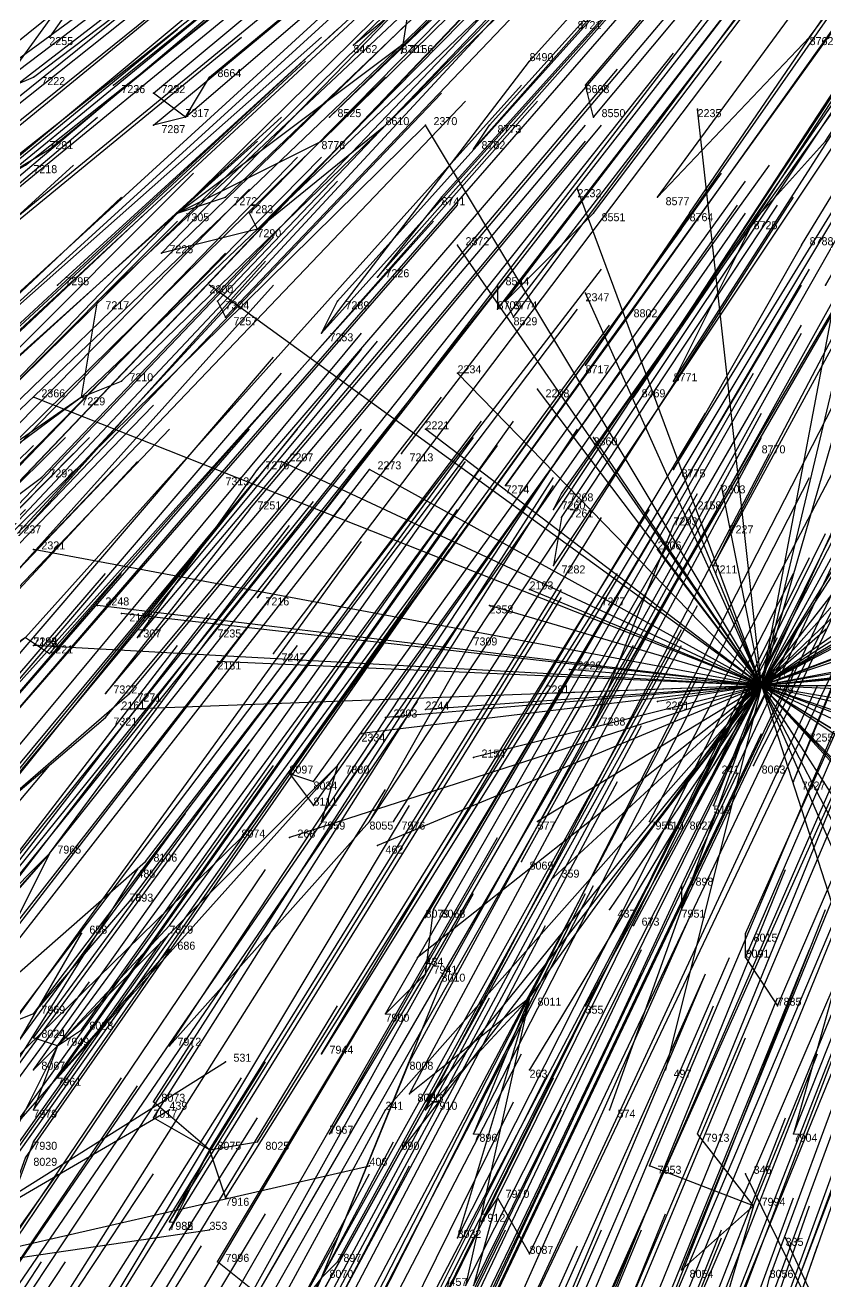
# Model space of a CAD drawing. Extents: x -0.5 to 0.59, y -0.5 to 0.59.
# Drawn here: x -0.209 to -0.109, y -0.3135 to -0.1565 of the extents above; entities that cross this region are included whole.
import ezdxf

# ---------------------------------------------------------------- set-up
doc = ezdxf.new("R2010")
doc.units = 0
for name, color, linetype in [('Facilities', 3, 'CONTINUOUS'), ('Facilities_lines', 3, 'CONTINUOUS'), ('Normals', 1, 'CONTINUOUS'), ('Source_points', 5, 'CONTINUOUS'), ('Text', 3, 'CONTINUOUS')]:
    doc.layers.add(name, color=color, linetype=linetype)

msp = doc.modelspace()

# ---------------------------------------------------------------- linework, layer by layer
at = {"layer": 'Facilities', "color": 3}
for p in [(-0.111, -0.158, -0.484), (-0.198, -0.164, -0.642), (-0.189, -0.168, -0.632), (-0.138, -0.168, -0.542), (-0.153, -0.172, -0.575), (-0.209, -0.174, -0.68), (-0.157, -0.178, -0.594), (-0.19, -0.18, -0.654), (-0.126, -0.18, -0.55), (-0.18, -0.182, -0.641), (-0.118, -0.181, -0.541), (-0.112, -0.184, -0.538), (-0.205, -0.189, -0.695), (-0.15, -0.189, -0.602), (-0.185, -0.191, -0.665), (-0.149, -0.191, -0.606), (-0.133, -0.192, -0.585), (-0.172, -0.195, -0.65), (-0.202, -0.203, -0.716), (-0.162, -0.21, -0.663), (-0.181, -0.217, -0.706), (-0.143, -0.217, -0.649), (-0.142, -0.218, -0.65), (-0.121, -0.22, -0.627), (-0.137, -0.229, -0.667), (-0.209, -0.233, -0.782), (-0.195, -0.233, -0.759), (-0.178, -0.235, -0.737), (-0.117, -0.239, -1.25), (-0.138, -0.244, -0.7), (-0.17, -0.249, -0.753), (-0.118, -0.249, -0.689), (-0.176, -0.25, -0.764), (-0.113, -0.251, -0.689), (-0.166, -0.256, -0.764), (-0.163, -0.256, -0.759), (-0.131, -0.256, -0.72), (-0.126, -0.256, -0.715), (-0.182, -0.258, -0.789), (-0.206, -0.26, -0.829), (-0.147, -0.261, -0.749), (-0.127, -0.264, -0.731), (-0.159, -0.268, -0.779), (-0.119, -0.273, -0.744), (-0.159, -0.275, -0.793), (-0.146, -0.278, -0.785), (-0.208, -0.28, -0.871), (-0.205, -0.284, -0.875), (-0.186, -0.297, -0.876), (-0.15, -0.303, -0.845), (-0.118, -0.304, -0.814), (-0.172, -0.313, -0.892)]:
    msp.add_point(p, dxfattribs=at)
at = {"layer": 'Facilities_lines', "color": 3}
for p, q in [((-0.149, -0.077, -1.25), (-0.217, -0.171, -1.25)), ((-0.149, -0.077, -1.25), (-0.206, -0.158, -1.25)), ((-0.149, -0.077, -1.25), (-0.162, -0.16, -1.25)), ((-0.133, -0.131, -0.468), (-0.171, -0.168, -0.598)), ((-0.146, -0.141, -0.507), (-0.168, -0.159, -0.579)), ((-0.09, -0.155, -0.448), (-0.109, -0.189, -0.544)), ((-0.111, -0.158, -0.484), (-0.13, -0.178, -0.551)), ((-0.19, -0.18, -0.654), (-0.162, -0.159, -0.568)), ((-0.117, -0.239, -1.25), (-0.098, -0.159, -1.25)), ((-0.172, -0.195, -0.65), (-0.146, -0.161, -0.543)), ((-0.215, -0.166, -0.679), (-0.208, -0.163, -0.66)), ((-0.189, -0.168, -0.632), (-0.186, -0.163, -0.618)), ((-0.138, -0.168, -0.542), (-0.139, -0.164, -0.538)), ((-0.189, -0.168, -0.632), (-0.193, -0.165, -0.633)), ((-0.117, -0.239, -1.25), (-0.103, -0.165, -1.25)), ((-0.117, -0.239, -1.25), (-0.125, -0.167, -1.25)), ((-0.189, -0.168, -0.632), (-0.193, -0.169, -0.641)), ((-0.18, -0.182, -0.641), (-0.164, -0.169, -0.588)), ((-0.117, -0.239, -1.25), (-0.159, -0.169, -1.25)), ((-0.153, -0.172, -0.575), (-0.151, -0.169, -0.566)), ((-0.19, -0.18, -0.654), (-0.172, -0.171, -0.607)), ((-0.118, -0.181, -0.541), (-0.109, -0.171, -0.507)), ((-0.239, -0.192, -0.767), (-0.206, -0.172, -0.671)), ((-0.209, -0.174, -0.68), (-0.256, -0.203, -0.816)), ((-0.117, -0.239, -1.25), (-0.14, -0.177, -1.25)), ((-0.19, -0.18, -0.654), (-0.184, -0.178, -0.64)), ((-0.157, -0.178, -0.594), (-0.165, -0.188, -0.625)), ((-0.19, -0.18, -0.654), (-0.216, -0.207, -0.748)), ((-0.18, -0.182, -0.641), (-0.181, -0.18, -0.638)), ((-0.149, -0.191, -0.606), (-0.138, -0.18, -0.567)), ((-0.126, -0.18, -0.55), (-0.139, -0.199, -0.607)), ((-0.117, -0.239, -1.25), (-0.1, -0.18, -1.25)), ((-0.18, -0.182, -0.641), (-0.192, -0.185, -0.666)), ((-0.118, -0.181, -0.541), (-0.133, -0.203, -0.605)), ((-0.118, -0.181, -0.541), (-0.128, -0.201, -0.595)), ((-0.117, -0.239, -1.25), (-0.155, -0.184, -1.25)), ((-0.112, -0.184, -0.538), (-0.128, -0.212, -0.62)), ((-0.117, -0.239, -1.25), (-0.186, -0.189, -1.25)), ((-0.15, -0.189, -0.602), (-0.18, -0.228, -0.726)), ((-0.15, -0.189, -0.602), (-0.15, -0.192, -0.609)), ((-0.202, -0.203, -0.716), (-0.2, -0.191, -0.691)), ((-0.185, -0.191, -0.665), (-0.184, -0.193, -0.666)), ((-0.172, -0.195, -0.65), (-0.17, -0.191, -0.638)), ((-0.149, -0.191, -0.606), (-0.148, -0.193, -0.609)), ((-0.117, -0.239, -1.25), (-0.139, -0.19, -1.25)), ((-0.117, -0.239, -1.25), (-0.095, -0.191, -1.25)), ((-0.117, -0.239, -1.25), (-0.08, -0.191, -1.25)), ((-0.133, -0.192, -0.585), (-0.149, -0.214, -0.653)), ((-0.117, -0.239, -1.25), (-0.09, -0.195, -1.25)), ((-0.117, -0.239, -1.25), (-0.078, -0.195, -1.25)), ((-0.117, -0.239, -1.25), (-0.155, -0.2, -1.25)), ((-0.202, -0.203, -0.716), (-0.197, -0.201, -0.703)), ((-0.117, -0.239, -1.25), (-0.145, -0.202, -1.25)), ((-0.202, -0.203, -0.716), (-0.229, -0.223, -0.799)), ((-0.202, -0.203, -0.716), (-0.228, -0.221, -0.793)), ((-0.117, -0.239, -1.25), (-0.208, -0.203, -1.25)), ((-0.117, -0.239, -1.25), (-0.059, -0.205, -1.25)), ((-0.117, -0.239, -1.25), (-0.159, -0.207, -1.25)), ((-0.117, -0.239, -1.25), (-0.138, -0.208, -1.25)), ((-0.117, -0.239, -1.25), (-0.058, -0.208, -1.25)), ((-0.138, -0.244, -0.7), (-0.118, -0.209, -0.6)), ((-0.117, -0.239, -1.25), (-0.177, -0.211, -1.25)), ((-0.117, -0.239, -1.25), (-0.041, -0.211, -1.25)), ((-0.117, -0.239, -1.25), (-0.099, -0.211, -1.25)), ((-0.216, -0.249, -0.824), (-0.185, -0.213, -0.705)), ((-0.215, -0.219, -0.768), (-0.207, -0.213, -0.742)), ((-0.195, -0.233, -0.759), (-0.18, -0.212, -0.694)), ((-0.117, -0.239, -1.25), (-0.166, -0.212, -1.25)), ((-0.143, -0.217, -0.649), (-0.142, -0.215, -0.644)), ((-0.117, -0.239, -1.25), (-0.122, -0.214, -1.25)), ((-0.117, -0.239, -1.25), (-0.091, -0.214, -1.25)), ((-0.117, -0.239, -1.25), (-0.078, -0.214, -1.25)), ((-0.117, -0.239, -1.25), (-0.053, -0.215, -1.25)), ((-0.181, -0.217, -0.706), (-0.199, -0.24, -0.778)), ((-0.142, -0.218, -0.65), (-0.143, -0.224, -0.665)), ((-0.117, -0.239, -1.25), (-0.126, -0.217, -1.25)), ((-0.117, -0.239, -1.25), (-0.105, -0.217, -1.25)), ((-0.117, -0.239, -1.25), (-0.079, -0.218, -1.25)), ((-0.117, -0.239, -1.25), (-0.062, -0.218, -1.25)), ((-0.138, -0.244, -0.7), (-0.128, -0.219, -0.634)), ((-0.121, -0.22, -0.627), (-0.123, -0.224, -0.64)), ((-0.117, -0.239, -1.25), (-0.208, -0.222, -1.25)), ((-0.117, -0.239, -1.25), (-0.13, -0.222, -1.25)), ((-0.117, -0.239, -1.25), (-0.035, -0.225, -1.25)), ((-0.117, -0.239, -1.25), (-0.146, -0.227, -1.25)), ((-0.117, -0.239, -1.25), (-0.1, -0.227, -1.25)), ((-0.117, -0.239, -1.25), (-0.2, -0.229, -1.25)), ((-0.137, -0.229, -0.667), (-0.172, -0.285, -0.832)), ((-0.117, -0.239, -1.25), (-0.151, -0.229, -1.25)), ((-0.117, -0.239, -1.25), (-0.065, -0.229, -1.25)), ((-0.117, -0.239, -1.25), (-0.087, -0.229, -1.25)), ((-0.117, -0.239, -1.25), (-0.197, -0.23, -1.25)), ((-0.117, -0.239, -1.25), (-0.041, -0.231, -1.25)), ((-0.117, -0.239, -1.25), (-0.109, -0.232, -1.25)), ((-0.209, -0.233, -0.782), (-0.241, -0.255, -0.877)), ((-0.209, -0.233, -0.782), (-0.24, -0.258, -0.881)), ((-0.209, -0.233, -0.782), (-0.206, -0.235, -0.781)), ((-0.206, -0.26, -0.829), (-0.186, -0.233, -0.745)), ((-0.166, -0.256, -0.764), (-0.153, -0.233, -0.698)), ((-0.117, -0.239, -1.25), (-0.051, -0.233, -1.25)), ((-0.117, -0.239, -1.25), (-0.208, -0.234, -1.25)), ((-0.117, -0.239, -1.25), (-0.071, -0.235, -1.25)), ((-0.117, -0.239, -1.25), (-0.185, -0.236, -1.25)), ((-0.117, -0.239, -1.25), (-0.141, -0.237, -1.25)), ((-0.117, -0.239, -1.25), (-0.09, -0.236, -1.25)), ((-0.146, -0.278, -0.785), (-0.117, -0.238, -0.662)), ((-0.226, -0.266, -0.873), (-0.196, -0.24, -0.775)), ((-0.117, -0.239, -1.25), (-0.197, -0.242, -1.25)), ((-0.117, -0.239, -1.25), (-0.176, -0.258, -1.25)), ((-0.117, -0.239, -1.25), (-0.167, -0.245, -1.25)), ((-0.117, -0.239, -1.25), (-0.165, -0.259, -1.25)), ((-0.117, -0.239, -1.25), (-0.164, -0.292, -1.25)), ((-0.117, -0.239, -1.25), (-0.164, -0.243, -1.25)), ((-0.117, -0.239, -1.25), (-0.162, -0.297, -1.25)), ((-0.117, -0.239, -1.25), (-0.16, -0.273, -1.25)), ((-0.117, -0.239, -1.25), (-0.159, -0.291, -1.25)), ((-0.117, -0.239, -1.25), (-0.159, -0.242, -1.25)), ((-0.117, -0.239, -1.25), (-0.153, -0.248, -1.25)), ((-0.117, -0.239, -1.25), (-0.146, -0.287, -1.25)), ((-0.117, -0.239, -1.25), (-0.145, -0.256, -1.25)), ((-0.117, -0.239, -1.25), (-0.144, -0.24, -1.25)), ((-0.117, -0.239, -1.25), (-0.143, -0.263, -1.25)), ((-0.117, -0.239, -1.25), (-0.139, -0.279, -1.25)), ((-0.117, -0.239, -1.25), (-0.136, -0.267, -1.25)), ((-0.117, -0.239, -1.25), (-0.136, -0.292, -1.25)), ((-0.117, -0.239, -1.25), (-0.133, -0.269, -1.25)), ((-0.117, -0.239, -1.25), (-0.13, -0.256, -1.25)), ((-0.117, -0.239, -1.25), (-0.13, -0.241, -1.25)), ((-0.117, -0.239, -1.25), (-0.129, -0.287, -1.25)), ((-0.117, -0.239, -1.25), (-0.123, -0.249, -1.25)), ((-0.117, -0.239, -1.25), (-0.123, -0.254, -1.25)), ((-0.117, -0.239, -1.25), (-0.09, -0.291, -1.25)), ((-0.117, -0.239, -1.25), (-0.077, -0.283, -1.25)), ((-0.117, -0.239, -1.25), (-0.081, -0.261, -1.25)), ((-0.117, -0.239, -1.25), (-0.099, -0.251, -1.25)), ((-0.117, -0.239, -1.25), (-0.065, -0.271, -1.25)), ((-0.117, -0.239, -1.25), (-0.081, -0.256, -1.25)), ((-0.117, -0.239, -1.25), (-0.085, -0.272, -1.25)), ((-0.117, -0.239, -1.25), (-0.107, -0.27, -1.25)), ((-0.117, -0.239, -1.25), (-0.086, -0.272, -1.25)), ((-0.117, -0.239, -1.25), (-0.108, -0.253, -1.25)), ((-0.117, -0.239, -1.25), (-0.104, -0.269, -1.25)), ((-0.117, -0.239, -1.25), (-0.058, -0.249, -1.25)), ((-0.117, -0.239, -1.25), (-0.043, -0.267, -1.25)), ((-0.117, -0.239, -1.25), (-0.024, -0.26, -1.25)), ((-0.117, -0.239, -1.25), (-0.027, -0.27, -1.25)), ((-0.117, -0.239, -1.25), (-0.027, -0.239, -1.25)), ((-0.117, -0.239, -1.25), (-0.093, -0.24, -1.25)), ((-0.226, -0.266, -0.873), (-0.199, -0.243, -0.784)), ((-0.113, -0.251, -0.689), (-0.111, -0.246, -0.674)), ((-0.17, -0.249, -0.753), (-0.208, -0.287, -0.885)), ((-0.17, -0.249, -0.753), (-0.205, -0.288, -0.885)), ((-0.17, -0.249, -0.753), (-0.172, -0.256, -0.772)), ((-0.176, -0.25, -0.764), (-0.173, -0.251, -0.763)), ((-0.176, -0.25, -0.764), (-0.173, -0.254, -0.768)), ((-0.166, -0.256, -0.764), (-0.191, -0.284, -0.855)), ((-0.182, -0.258, -0.789), (-0.222, -0.297, -0.927)), ((-0.206, -0.26, -0.829), (-0.231, -0.288, -0.924)), ((-0.206, -0.26, -0.829), (-0.227, -0.284, -0.908)), ((-0.206, -0.26, -0.829), (-0.225, -0.279, -0.896)), ((-0.206, -0.26, -0.829), (-0.214, -0.276, -0.874)), ((-0.243, -0.304, -0.974), (-0.194, -0.261, -0.811)), ((-0.227, -0.313, -1.25), (-0.195, -0.262, -1.25)), ((-0.127, -0.264, -0.731), (-0.127, -0.267, -0.739)), ((-0.208, -0.28, -0.871), (-0.196, -0.266, -0.826)), ((-0.159, -0.275, -0.793), (-0.158, -0.267, -0.776)), ((-0.227, -0.313, -1.25), (-0.202, -0.27, -1.25)), ((-0.205, -0.284, -0.875), (-0.191, -0.269, -0.825)), ((-0.119, -0.273, -0.744), (-0.119, -0.27, -0.738)), ((-0.106, -0.27, -0.726), (-0.113, -0.295, -0.791)), ((-0.227, -0.313, -1.25), (-0.191, -0.272, -1.25)), ((-0.119, -0.273, -0.744), (-0.115, -0.279, -0.754)), ((-0.172, -0.313, -0.892), (-0.157, -0.276, -0.793)), ((-0.159, -0.275, -0.793), (-0.171, -0.295, -0.853)), ((-0.159, -0.275, -0.793), (-0.164, -0.28, -0.812)), ((-0.146, -0.278, -0.785), (-0.161, -0.29, -0.83)), ((-0.146, -0.278, -0.785), (-0.159, -0.292, -0.83)), ((-0.146, -0.278, -0.785), (-0.155, -0.308, -0.862)), ((-0.146, -0.278, -0.785), (-0.154, -0.314, -0.875)), ((-0.146, -0.278, -0.785), (-0.153, -0.295, -0.832)), ((-0.208, -0.28, -0.871), (-0.223, -0.286, -0.905)), ((-0.205, -0.284, -0.875), (-0.202, -0.282, -0.867)), ((-0.205, -0.284, -0.875), (-0.216, -0.306, -0.936)), ((-0.205, -0.284, -0.875), (-0.208, -0.283, -0.877)), ((-0.205, -0.284, -0.875), (-0.208, -0.292, -0.898)), ((-0.227, -0.313, -1.25), (-0.184, -0.286, -1.25)), ((-0.172, -0.313, -0.892), (-0.161, -0.286, -0.821)), ((-0.227, -0.313, -1.25), (-0.191, -0.292, -1.25)), ((-0.186, -0.297, -0.876), (-0.193, -0.291, -0.872)), ((-0.186, -0.297, -0.876), (-0.193, -0.293, -0.876)), ((-0.118, -0.304, -0.814), (-0.125, -0.295, -0.801)), ((-0.218, -0.323, -0.974), (-0.208, -0.296, -0.906)), ((-0.186, -0.297, -0.876), (-0.18, -0.296, -0.866)), ((-0.218, -0.323, -0.974), (-0.209, -0.298, -0.91)), ((-0.186, -0.297, -0.876), (-0.191, -0.307, -0.903)), ((-0.186, -0.297, -0.876), (-0.191, -0.306, -0.903)), ((-0.186, -0.297, -0.876), (-0.184, -0.303, -0.887)), ((-0.227, -0.313, -1.25), (-0.166, -0.299, -1.25)), ((-0.118, -0.304, -0.814), (-0.131, -0.299, -0.816)), ((-0.095, -0.349, -1.25), (-0.119, -0.3, -1.25)), ((-0.15, -0.303, -0.845), (-0.153, -0.314, -0.874)), ((-0.15, -0.303, -0.845), (-0.152, -0.306, -0.855)), ((-0.15, -0.303, -0.845), (-0.146, -0.31, -0.856)), ((-0.118, -0.304, -0.814), (-0.127, -0.312, -0.843)), ((-0.118, -0.304, -0.814), (-0.126, -0.331, -0.886)), ((-0.227, -0.313, -1.25), (-0.186, -0.307, -1.25)), ((-0.095, -0.349, -1.25), (-0.114, -0.308, -1.25)), ((-0.18, -0.315, -0.907), (-0.185, -0.311, -0.904)), ((-0.172, -0.313, -0.892), (-0.17, -0.311, -0.885)), ((-0.172, -0.313, -0.892), (-0.198, -0.346, -0.996)), ((-0.172, -0.313, -0.892), (-0.177, -0.324, -0.922)), ((-0.165, -0.364, -1.25), (-0.156, -0.313, -1.25)), ((-0.123, -0.342, -0.91), (-0.116, -0.313, -0.834))]:
    msp.add_line(p, q, dxfattribs=at)
at = {"layer": 'Normals', "color": 1}
for p, q in [((-0.111, -0.158, -0.484), (-0.056, -0.084, -0.521)), ((-0.146, -0.161, -0.543), (-0.084, -0.092, -0.581)), ((-0.162, -0.159, -0.568), (-0.096, -0.094, -0.605)), ((-0.139, -0.164, -0.538), (-0.079, -0.093, -0.575)), ((-0.109, -0.171, -0.507), (-0.059, -0.093, -0.544)), ((-0.168, -0.159, -0.579), (-0.102, -0.095, -0.616)), ((-0.138, -0.168, -0.542), (-0.078, -0.096, -0.579)), ((-0.151, -0.169, -0.566), (-0.089, -0.1, -0.604)), ((-0.153, -0.172, -0.575), (-0.091, -0.102, -0.612)), ((-0.164, -0.169, -0.588), (-0.099, -0.103, -0.626)), ((-0.13, -0.178, -0.551), (-0.075, -0.103, -0.588)), ((-0.186, -0.163, -0.618), (-0.115, -0.104, -0.656)), ((-0.171, -0.168, -0.598), (-0.104, -0.104, -0.636)), ((-0.126, -0.18, -0.55), (-0.074, -0.104, -0.588)), ((-0.118, -0.181, -0.541), (-0.068, -0.104, -0.579)), ((-0.112, -0.184, -0.538), (-0.064, -0.105, -0.576)), ((-0.198, -0.164, -0.642), (-0.126, -0.106, -0.681)), ((-0.193, -0.165, -0.633), (-0.122, -0.106, -0.672)), ((-0.172, -0.171, -0.607), (-0.106, -0.106, -0.645)), ((-0.138, -0.18, -0.567), (-0.082, -0.106, -0.605)), ((-0.213, -0.163, -0.67), (-0.138, -0.108, -0.706)), ((-0.208, -0.163, -0.66), (-0.134, -0.107, -0.698)), ((-0.189, -0.168, -0.632), (-0.119, -0.108, -0.671)), ((-0.109, -0.189, -0.544), (-0.063, -0.108, -0.582)), ((-0.157, -0.178, -0.594), (-0.095, -0.109, -0.63)), ((-0.215, -0.166, -0.679), (-0.141, -0.11, -0.715)), ((-0.193, -0.169, -0.641), (-0.122, -0.11, -0.68)), ((-0.206, -0.172, -0.671), (-0.134, -0.113, -0.708)), ((-0.184, -0.178, -0.64), (-0.117, -0.114, -0.678)), ((-0.181, -0.18, -0.638), (-0.116, -0.114, -0.676)), ((-0.209, -0.174, -0.68), (-0.136, -0.116, -0.717)), ((-0.19, -0.18, -0.654), (-0.124, -0.115, -0.692)), ((-0.18, -0.182, -0.641), (-0.115, -0.116, -0.678)), ((-0.15, -0.189, -0.602), (-0.093, -0.115, -0.639)), ((-0.133, -0.192, -0.585), (-0.079, -0.116, -0.622)), ((-0.192, -0.185, -0.666), (-0.127, -0.118, -0.703)), ((-0.165, -0.188, -0.625), (-0.103, -0.118, -0.661)), ((-0.15, -0.192, -0.609), (-0.093, -0.118, -0.646)), ((-0.149, -0.191, -0.606), (-0.093, -0.118, -0.644)), ((-0.148, -0.193, -0.609), (-0.093, -0.119, -0.647)), ((-0.17, -0.191, -0.638), (-0.108, -0.122, -0.675)), ((-0.185, -0.191, -0.665), (-0.121, -0.124, -0.702)), ((-0.139, -0.199, -0.607), (-0.086, -0.123, -0.645)), ((-0.128, -0.201, -0.595), (-0.078, -0.123, -0.632)), ((-0.133, -0.203, -0.605), (-0.082, -0.125, -0.643)), ((-0.205, -0.189, -0.695), (-0.136, -0.126, -0.732)), ((-0.2, -0.191, -0.691), (-0.132, -0.127, -0.728)), ((-0.184, -0.193, -0.666), (-0.12, -0.126, -0.704)), ((-0.172, -0.195, -0.65), (-0.11, -0.126, -0.688)), ((-0.228, -0.187, -0.737), (-0.156, -0.13, -0.775)), ((-0.118, -0.209, -0.6), (-0.071, -0.129, -0.637)), ((-0.226, -0.19, -0.737), (-0.154, -0.131, -0.775)), ((-0.249, -0.19, -0.783), (-0.177, -0.132, -0.821)), ((-0.239, -0.193, -0.767), (-0.167, -0.134, -0.804)), ((-0.239, -0.192, -0.767), (-0.167, -0.134, -0.804)), ((-0.233, -0.195, -0.759), (-0.162, -0.135, -0.797)), ((-0.128, -0.212, -0.62), (-0.08, -0.134, -0.658)), ((-0.197, -0.201, -0.703), (-0.13, -0.136, -0.74)), ((-0.162, -0.21, -0.663), (-0.105, -0.136, -0.699)), ((-0.24, -0.198, -0.776), (-0.168, -0.138, -0.814)), ((-0.222, -0.201, -0.748), (-0.153, -0.138, -0.786)), ((-0.128, -0.219, -0.634), (-0.082, -0.138, -0.671)), ((-0.121, -0.22, -0.627), (-0.078, -0.138, -0.665)), ((-0.249, -0.197, -0.793), (-0.177, -0.139, -0.831)), ((-0.202, -0.203, -0.716), (-0.135, -0.139, -0.753)), ((-0.149, -0.214, -0.653), (-0.095, -0.139, -0.689)), ((-0.142, -0.215, -0.644), (-0.088, -0.139, -0.68)), ((-0.18, -0.212, -0.694), (-0.119, -0.141, -0.731)), ((-0.143, -0.217, -0.649), (-0.09, -0.14, -0.685)), ((-0.142, -0.218, -0.65), (-0.09, -0.14, -0.686)), ((-0.224, -0.204, -0.758), (-0.156, -0.142, -0.796)), ((-0.216, -0.207, -0.748), (-0.15, -0.142, -0.786)), ((-0.244, -0.202, -0.791), (-0.172, -0.143, -0.828)), ((-0.185, -0.213, -0.705), (-0.124, -0.143, -0.743)), ((-0.123, -0.224, -0.64), (-0.079, -0.143, -0.677)), ((-0.256, -0.203, -0.816), (-0.183, -0.145, -0.852)), ((-0.207, -0.213, -0.742), (-0.143, -0.146, -0.779)), ((-0.181, -0.217, -0.706), (-0.121, -0.146, -0.744)), ((-0.143, -0.224, -0.665), (-0.091, -0.146, -0.7)), ((-0.137, -0.229, -0.667), (-0.089, -0.149, -0.704)), ((-0.266, -0.207, -0.842), (-0.192, -0.15, -0.878)), ((-0.215, -0.219, -0.768), (-0.151, -0.152, -0.805)), ((-0.21, -0.22, -0.761), (-0.147, -0.152, -0.798)), ((-0.251, -0.214, -0.826), (-0.179, -0.155, -0.862)), ((-0.235, -0.218, -0.802), (-0.167, -0.155, -0.839)), ((-0.217, -0.221, -0.774), (-0.153, -0.154, -0.811)), ((-0.18, -0.228, -0.726), (-0.123, -0.155, -0.763)), ((-0.117, -0.238, -0.662), (-0.074, -0.155, -0.7)), ((-0.228, -0.221, -0.793), (-0.161, -0.156, -0.83)), ((-0.153, -0.233, -0.698), (-0.102, -0.156, -0.735)), ((-0.262, -0.216, -0.849), (-0.19, -0.157, -0.885)), ((-0.254, -0.217, -0.835), (-0.182, -0.158, -0.872)), ((-0.242, -0.22, -0.817), (-0.172, -0.158, -0.855)), ((-0.238, -0.22, -0.81), (-0.17, -0.157, -0.847)), ((-0.206, -0.158, -1.25), (-0.206, -0.158, -1.15)), ((-0.229, -0.223, -0.799), (-0.162, -0.159, -0.836)), ((-0.186, -0.233, -0.745), (-0.128, -0.16, -0.783)), ((-0.162, -0.16, -1.25), (-0.162, -0.16, -1.15)), ((-0.111, -0.246, -0.674), (-0.076, -0.16, -0.713)), ((-0.242, -0.224, -0.824), (-0.174, -0.161, -0.861)), ((-0.178, -0.235, -0.737), (-0.122, -0.161, -0.776)), ((-0.23, -0.228, -0.811), (-0.164, -0.163, -0.848)), ((-0.195, -0.233, -0.759), (-0.135, -0.162, -0.796)), ((-0.138, -0.244, -0.7), (-0.091, -0.163, -0.737)), ((-0.209, -0.233, -0.782), (-0.147, -0.164, -0.82)), ((-0.221, -0.232, -0.799), (-0.157, -0.165, -0.837)), ((-0.218, -0.233, -0.797), (-0.154, -0.166, -0.835)), ((-0.206, -0.235, -0.781), (-0.145, -0.166, -0.819)), ((-0.118, -0.249, -0.689), (-0.076, -0.166, -0.726)), ((-0.113, -0.251, -0.689), (-0.078, -0.166, -0.727)), ((-0.125, -0.167, -1.25), (-0.125, -0.167, -1.15)), ((-0.271, -0.228, -0.885), (-0.2, -0.168, -0.922)), ((-0.245, -0.23, -0.841), (-0.177, -0.168, -0.878)), ((-0.225, -0.234, -0.812), (-0.159, -0.169, -0.849)), ((-0.199, -0.24, -0.778), (-0.139, -0.169, -0.816)), ((-0.196, -0.24, -0.775), (-0.137, -0.169, -0.813)), ((-0.159, -0.169, -1.25), (-0.159, -0.169, -1.15)), ((-0.249, -0.233, -0.852), (-0.18, -0.171, -0.889)), ((-0.199, -0.243, -0.784), (-0.139, -0.171, -0.822)), ((-0.272, -0.237, -0.902), (-0.203, -0.174, -0.938)), ((-0.24, -0.24, -0.848), (-0.175, -0.173, -0.885)), ((-0.24, -0.24, -0.848), (-0.175, -0.173, -0.885)), ((-0.237, -0.239, -0.841), (-0.172, -0.173, -0.878)), ((-0.17, -0.249, -0.753), (-0.116, -0.174, -0.792)), ((-0.131, -0.256, -0.72), (-0.088, -0.174, -0.756)), ((-0.126, -0.256, -0.715), (-0.085, -0.173, -0.751)), ((-0.254, -0.241, -0.875), (-0.188, -0.175, -0.911)), ((-0.237, -0.242, -0.847), (-0.173, -0.175, -0.884)), ((-0.176, -0.25, -0.764), (-0.122, -0.175, -0.803)), ((-0.247, -0.244, -0.867), (-0.181, -0.177, -0.903)), ((-0.234, -0.244, -0.846), (-0.17, -0.176, -0.883)), ((-0.173, -0.251, -0.763), (-0.119, -0.176, -0.801)), ((-0.14, -0.177, -1.25), (-0.14, -0.177, -1.15)), ((-0.265, -0.242, -0.896), (-0.197, -0.178, -0.933)), ((-0.163, -0.256, -0.759), (-0.113, -0.178, -0.797)), ((-0.262, -0.244, -0.895), (-0.194, -0.18, -0.932)), ((-0.216, -0.249, -0.824), (-0.155, -0.179, -0.861)), ((-0.173, -0.254, -0.768), (-0.12, -0.179, -0.807)), ((-0.172, -0.256, -0.772), (-0.119, -0.18, -0.81)), ((-0.166, -0.256, -0.764), (-0.115, -0.179, -0.801)), ((-0.147, -0.261, -0.749), (-0.102, -0.18, -0.786)), ((-0.127, -0.264, -0.731), (-0.087, -0.179, -0.768)), ((-0.256, -0.247, -0.889), (-0.19, -0.181, -0.925)), ((-0.22, -0.25, -0.833), (-0.158, -0.181, -0.87)), ((-0.182, -0.258, -0.789), (-0.127, -0.182, -0.825)), ((-0.242, -0.25, -0.87), (-0.178, -0.183, -0.907)), ((-0.127, -0.267, -0.739), (-0.087, -0.183, -0.775)), ((-0.249, -0.252, -0.885), (-0.184, -0.185, -0.922)), ((-0.155, -0.184, -1.25), (-0.155, -0.184, -1.15)), ((-0.119, -0.27, -0.738), (-0.081, -0.185, -0.775)), ((-0.241, -0.255, -0.877), (-0.179, -0.186, -0.915)), ((-0.206, -0.26, -0.829), (-0.148, -0.187, -0.866)), ((-0.194, -0.261, -0.811), (-0.137, -0.187, -0.848)), ((-0.158, -0.267, -0.776), (-0.111, -0.187, -0.814)), ((-0.119, -0.273, -0.744), (-0.082, -0.187, -0.781)), ((-0.24, -0.258, -0.881), (-0.178, -0.189, -0.919)), ((-0.186, -0.189, -1.25), (-0.186, -0.189, -1.15)), ((-0.159, -0.268, -0.779), (-0.112, -0.189, -0.817)), ((-0.139, -0.19, -1.25), (-0.139, -0.19, -1.15)), ((-0.196, -0.266, -0.826), (-0.14, -0.192, -0.863)), ((-0.115, -0.279, -0.754), (-0.078, -0.193, -0.791)), ((-0.191, -0.269, -0.825), (-0.136, -0.194, -0.863)), ((-0.159, -0.275, -0.793), (-0.112, -0.194, -0.83)), ((-0.226, -0.266, -0.873), (-0.167, -0.195, -0.911)), ((-0.224, -0.267, -0.871), (-0.165, -0.196, -0.908)), ((-0.157, -0.276, -0.793), (-0.112, -0.195, -0.83)), ((-0.146, -0.278, -0.785), (-0.104, -0.196, -0.823)), ((-0.225, -0.269, -0.877), (-0.167, -0.197, -0.914)), ((-0.238, -0.268, -0.896), (-0.178, -0.198, -0.934)), ((-0.237, -0.27, -0.898), (-0.177, -0.2, -0.936)), ((-0.164, -0.28, -0.812), (-0.118, -0.2, -0.85)), ((-0.155, -0.2, -1.25), (-0.155, -0.2, -1.15)), ((-0.145, -0.202, -1.25), (-0.145, -0.202, -1.15)), ((-0.258, -0.271, -0.935), (-0.193, -0.204, -0.972)), ((-0.214, -0.276, -0.874), (-0.157, -0.203, -0.912)), ((-0.208, -0.203, -1.25), (-0.208, -0.203, -1.15)), ((-0.172, -0.285, -0.832), (-0.124, -0.205, -0.869)), ((-0.161, -0.286, -0.821), (-0.117, -0.205, -0.859)), ((-0.255, -0.274, -0.937), (-0.191, -0.207, -0.974)), ((-0.242, -0.277, -0.92), (-0.181, -0.207, -0.958)), ((-0.234, -0.279, -0.91), (-0.175, -0.207, -0.948)), ((-0.225, -0.279, -0.896), (-0.167, -0.207, -0.934)), ((-0.208, -0.28, -0.871), (-0.152, -0.206, -0.909)), ((-0.202, -0.282, -0.867), (-0.148, -0.206, -0.904)), ((-0.191, -0.284, -0.855), (-0.14, -0.207, -0.893)), ((-0.159, -0.207, -1.25), (-0.159, -0.207, -1.15)), ((-0.27, -0.273, -0.96), (-0.204, -0.208, -0.997)), ((-0.266, -0.274, -0.955), (-0.201, -0.208, -0.992)), ((-0.208, -0.283, -0.877), (-0.153, -0.208, -0.915)), ((-0.161, -0.29, -0.83), (-0.117, -0.208, -0.867)), ((-0.138, -0.208, -1.25), (-0.138, -0.208, -1.15)), ((-0.274, -0.274, -0.968), (-0.208, -0.209, -1.006)), ((-0.268, -0.276, -0.962), (-0.203, -0.21, -0.999)), ((-0.205, -0.284, -0.875), (-0.15, -0.209, -0.913)), ((-0.159, -0.292, -0.83), (-0.116, -0.21, -0.868)), ((-0.125, -0.295, -0.801), (-0.09, -0.209, -0.838)), ((-0.113, -0.295, -0.791), (-0.079, -0.209, -0.828)), ((-0.258, -0.279, -0.95), (-0.195, -0.211, -0.987)), ((-0.208, -0.287, -0.885), (-0.154, -0.211, -0.923)), ((-0.177, -0.211, -1.25), (-0.177, -0.211, -1.15)), ((-0.262, -0.279, -0.957), (-0.198, -0.212, -0.994)), ((-0.239, -0.284, -0.929), (-0.18, -0.213, -0.966)), ((-0.227, -0.284, -0.908), (-0.169, -0.212, -0.946)), ((-0.223, -0.286, -0.905), (-0.166, -0.212, -0.943)), ((-0.205, -0.288, -0.885), (-0.152, -0.213, -0.923)), ((-0.193, -0.291, -0.872), (-0.143, -0.213, -0.909)), ((-0.166, -0.212, -1.25), (-0.166, -0.212, -1.15)), ((-0.153, -0.295, -0.832), (-0.111, -0.213, -0.87)), ((-0.193, -0.293, -0.876), (-0.143, -0.214, -0.913)), ((-0.171, -0.295, -0.853), (-0.125, -0.215, -0.89)), ((-0.131, -0.299, -0.816), (-0.095, -0.214, -0.854)), ((-0.122, -0.214, -1.25), (-0.122, -0.214, -1.15)), ((-0.231, -0.288, -0.924), (-0.173, -0.216, -0.961)), ((-0.226, -0.289, -0.917), (-0.169, -0.216, -0.954)), ((-0.275, -0.282, -0.984), (-0.209, -0.217, -1.021)), ((-0.208, -0.292, -0.898), (-0.155, -0.217, -0.935)), ((-0.186, -0.297, -0.876), (-0.137, -0.218, -0.913)), ((-0.18, -0.296, -0.866), (-0.131, -0.217, -0.903)), ((-0.126, -0.217, -1.25), (-0.126, -0.217, -1.15)), ((-0.118, -0.304, -0.814), (-0.083, -0.218, -0.852)), ((-0.233, -0.293, -0.935), (-0.176, -0.219, -0.971)), ((-0.222, -0.297, -0.927), (-0.167, -0.221, -0.962)), ((-0.208, -0.296, -0.906), (-0.155, -0.22, -0.942)), ((-0.15, -0.303, -0.845), (-0.109, -0.22, -0.883)), ((-0.209, -0.298, -0.91), (-0.156, -0.222, -0.947)), ((-0.208, -0.222, -1.25), (-0.208, -0.222, -1.15)), ((-0.13, -0.222, -1.25), (-0.13, -0.222, -1.15)), ((-0.152, -0.306, -0.855), (-0.111, -0.223, -0.892)), ((-0.26, -0.296, -0.985), (-0.199, -0.225, -1.021)), ((-0.258, -0.296, -0.982), (-0.197, -0.225, -1.018)), ((-0.184, -0.303, -0.887), (-0.135, -0.225, -0.925)), ((-0.155, -0.308, -0.862), (-0.113, -0.225, -0.899)), ((-0.146, -0.31, -0.856), (-0.106, -0.226, -0.894)), ((-0.127, -0.312, -0.843), (-0.092, -0.226, -0.881)), ((-0.116, -0.313, -0.834), (-0.084, -0.226, -0.872)), ((-0.191, -0.306, -0.903), (-0.142, -0.227, -0.94)), ((-0.146, -0.227, -1.25), (-0.146, -0.227, -1.15)), ((-0.2, -0.229, -1.25), (-0.2, -0.229, -1.15)), ((-0.191, -0.307, -0.903), (-0.142, -0.228, -0.94)), ((-0.17, -0.311, -0.885), (-0.125, -0.229, -0.922)), ((-0.151, -0.229, -1.25), (-0.151, -0.229, -1.15)), ((-0.243, -0.304, -0.974), (-0.186, -0.23, -1.01)), ((-0.216, -0.306, -0.936), (-0.162, -0.23, -0.973)), ((-0.197, -0.23, -1.25), (-0.197, -0.23, -1.15)), ((-0.136, -0.315, -0.858), (-0.098, -0.23, -0.895)), ((-0.185, -0.311, -0.904), (-0.137, -0.231, -0.941)), ((-0.172, -0.313, -0.892), (-0.127, -0.232, -0.93)), ((-0.154, -0.314, -0.875), (-0.112, -0.231, -0.912)), ((-0.153, -0.314, -0.874), (-0.112, -0.231, -0.912)), ((-0.109, -0.232, -1.25), (-0.109, -0.232, -1.15)), ((-0.158, -0.315, -0.881), (-0.115, -0.233, -0.918)), ((-0.247, -0.308, -0.987), (-0.19, -0.234, -1.023)), ((-0.231, -0.308, -0.963), (-0.175, -0.234, -0.999)), ((-0.208, -0.234, -1.25), (-0.208, -0.234, -1.15)), ((-0.18, -0.315, -0.907), (-0.133, -0.234, -0.943)), ((-0.172, -0.315, -0.897), (-0.127, -0.234, -0.934)), ((-0.147, -0.319, -0.879), (-0.107, -0.235, -0.916)), ((-0.185, -0.236, -1.25), (-0.185, -0.236, -1.15)), ((-0.153, -0.321, -0.888), (-0.113, -0.237, -0.925)), ((-0.141, -0.237, -1.25), (-0.141, -0.237, -1.15)), ((-0.169, -0.321, -0.906), (-0.125, -0.238, -0.943)), ((-0.16, -0.321, -0.897), (-0.118, -0.238, -0.934)), ((-0.116, -0.326, -0.864), (-0.085, -0.238, -0.901)), ((-0.149, -0.323, -0.889), (-0.11, -0.239, -0.926)), ((-0.144, -0.24, -1.25), (-0.144, -0.24, -1.15)), ((-0.117, -0.239, -1.25), (-0.117, -0.239, -1.15)), ((-0.212, -0.317, -0.955), (-0.16, -0.241, -0.991)), ((-0.13, -0.241, -1.25), (-0.13, -0.241, -1.15)), ((-0.197, -0.242, -1.25), (-0.197, -0.242, -1.15)), ((-0.177, -0.324, -0.922), (-0.132, -0.243, -0.96)), ((-0.164, -0.243, -1.25), (-0.164, -0.243, -1.15)), ((-0.159, -0.242, -1.25), (-0.159, -0.242, -1.15)), ((-0.176, -0.326, -0.926), (-0.132, -0.244, -0.963)), ((-0.218, -0.323, -0.974), (-0.165, -0.246, -1.01)), ((-0.185, -0.327, -0.939), (-0.139, -0.246, -0.976)), ((-0.167, -0.245, -1.25), (-0.167, -0.245, -1.15)), ((-0.157, -0.329, -0.912), (-0.117, -0.245, -0.949)), ((-0.126, -0.331, -0.886), (-0.091, -0.245, -0.924)), ((-0.236, -0.322, -0.998), (-0.181, -0.247, -1.035)), ((-0.153, -0.248, -1.25), (-0.153, -0.248, -1.15)), ((-0.266, -0.32, -1.041), (-0.206, -0.249, -1.078)), ((-0.232, -0.324, -0.996), (-0.178, -0.249, -1.034)), ((-0.123, -0.249, -1.25), (-0.123, -0.249, -1.15)), ((-0.179, -0.333, -0.945), (-0.135, -0.251, -0.982)), ((-0.16, -0.334, -0.925), (-0.12, -0.25, -0.962)), ((-0.145, -0.336, -0.915), (-0.108, -0.251, -0.952)), ((-0.134, -0.337, -0.906), (-0.097, -0.251, -0.943)), ((-0.129, -0.338, -0.905), (-0.095, -0.251, -0.941)), ((-0.122, -0.338, -0.897), (-0.09, -0.25, -0.934)), ((-0.214, -0.331, -0.984), (-0.164, -0.252, -1.022)), ((-0.137, -0.337, -0.91), (-0.101, -0.252, -0.947)), ((-0.209, -0.334, -0.984), (-0.161, -0.254, -1.022)), ((-0.123, -0.254, -1.25), (-0.123, -0.254, -1.15)), ((-0.244, -0.33, -1.027), (-0.189, -0.255, -1.064)), ((-0.123, -0.342, -0.91), (-0.091, -0.255, -0.947)), ((-0.199, -0.335, -0.975), (-0.152, -0.256, -1.013)), ((-0.145, -0.256, -1.25), (-0.145, -0.256, -1.15)), ((-0.144, -0.341, -0.926), (-0.108, -0.256, -0.963)), ((-0.13, -0.256, -1.25), (-0.13, -0.256, -1.15)), ((-0.196, -0.338, -0.977), (-0.15, -0.258, -1.014)), ((-0.176, -0.258, -1.25), (-0.176, -0.258, -1.15)), ((-0.165, -0.259, -1.25), (-0.165, -0.259, -1.15)), ((-0.127, -0.346, -0.92), (-0.095, -0.259, -0.958)), ((-0.139, -0.346, -0.933), (-0.104, -0.26, -0.97)), ((-0.231, -0.339, -1.025), (-0.179, -0.262, -1.063)), ((-0.195, -0.262, -1.25), (-0.195, -0.262, -1.15)), ((-0.149, -0.348, -0.948), (-0.114, -0.262, -0.985)), ((-0.143, -0.263, -1.25), (-0.143, -0.263, -1.15)), ((-0.198, -0.346, -0.996), (-0.153, -0.265, -1.033)), ((-0.181, -0.347, -0.978), (-0.138, -0.264, -1.015)), ((-0.181, -0.348, -0.981), (-0.139, -0.265, -1.018)), ((-0.166, -0.348, -0.965), (-0.127, -0.264, -1.002)), ((-0.164, -0.353, -0.973), (-0.126, -0.268, -1.009)), ((-0.143, -0.353, -0.954), (-0.109, -0.267, -0.991)), ((-0.136, -0.267, -1.25), (-0.136, -0.267, -1.15)), ((-0.244, -0.345, -1.058), (-0.191, -0.27, -1.096)), ((-0.202, -0.27, -1.25), (-0.202, -0.27, -1.15)), ((-0.187, -0.351, -0.994), (-0.144, -0.269, -1.032)), ((-0.183, -0.352, -0.991), (-0.141, -0.269, -1.028)), ((-0.133, -0.269, -1.25), (-0.133, -0.269, -1.15)), ((-0.246, -0.347, -1.062), (-0.192, -0.271, -1.1)), ((-0.191, -0.272, -1.25), (-0.191, -0.272, -1.15)), ((-0.185, -0.354, -1), (-0.143, -0.272, -1.037)), ((-0.172, -0.356, -0.987), (-0.132, -0.272, -1.025)), ((-0.16, -0.273, -1.25), (-0.16, -0.273, -1.15)), ((-0.158, -0.358, -0.978), (-0.121, -0.273, -1.015)), ((-0.146, -0.358, -0.968), (-0.111, -0.272, -1.005)), ((-0.136, -0.359, -0.96), (-0.103, -0.272, -0.997)), ((-0.256, -0.351, -1.085), (-0.201, -0.276, -1.123)), ((-0.172, -0.358, -0.993), (-0.132, -0.275, -1.031)), ((-0.162, -0.36, -0.986), (-0.124, -0.275, -1.023)), ((-0.16, -0.36, -0.986), (-0.124, -0.275, -1.023)), ((-0.218, -0.358, -1.048), (-0.17, -0.279, -1.085)), ((-0.195, -0.36, -1.024), (-0.151, -0.278, -1.061)), ((-0.159, -0.365, -0.995), (-0.123, -0.279, -1.032)), ((-0.15, -0.364, -0.985), (-0.115, -0.278, -1.022)), ((-0.139, -0.279, -1.25), (-0.139, -0.279, -1.15)), ((-0.239, -0.361, -1.083), (-0.188, -0.284, -1.12)), ((-0.155, -0.369, -1.001), (-0.119, -0.283, -1.038)), ((-0.19, -0.368, -1.034), (-0.147, -0.285, -1.071)), ((-0.144, -0.372, -0.996), (-0.11, -0.285, -1.033)), ((-0.228, -0.365, -1.075), (-0.179, -0.286, -1.113)), ((-0.184, -0.286, -1.25), (-0.184, -0.286, -1.15)), ((-0.146, -0.287, -1.25), (-0.146, -0.287, -1.15)), ((-0.129, -0.287, -1.25), (-0.129, -0.287, -1.15)), ((-0.249, -0.365, -1.105), (-0.197, -0.288, -1.142)), ((-0.232, -0.367, -1.085), (-0.182, -0.288, -1.122)), ((-0.186, -0.372, -1.039), (-0.144, -0.288, -1.075)), ((-0.184, -0.371, -1.036), (-0.143, -0.288, -1.073)), ((-0.247, -0.366, -1.103), (-0.195, -0.289, -1.141)), ((-0.208, -0.373, -1.068), (-0.164, -0.292, -1.106)), ((-0.191, -0.292, -1.25), (-0.191, -0.292, -1.15)), ((-0.189, -0.374, -1.048), (-0.148, -0.291, -1.085)), ((-0.183, -0.376, -1.046), (-0.142, -0.292, -1.082)), ((-0.164, -0.292, -1.25), (-0.164, -0.292, -1.15)), ((-0.159, -0.291, -1.25), (-0.159, -0.291, -1.15)), ((-0.137, -0.378, -1.004), (-0.104, -0.291, -1.042)), ((-0.136, -0.292, -1.25), (-0.136, -0.292, -1.15)), ((-0.229, -0.371, -1.091), (-0.18, -0.293, -1.129)), ((-0.148, -0.38, -1.019), (-0.114, -0.293, -1.056)), ((-0.206, -0.377, -1.075), (-0.163, -0.296, -1.112)), ((-0.162, -0.297, -1.25), (-0.162, -0.297, -1.15)), ((-0.204, -0.381, -1.081), (-0.161, -0.299, -1.118)), ((-0.166, -0.299, -1.25), (-0.166, -0.299, -1.15)), ((-0.259, -0.376, -1.141), (-0.205, -0.3, -1.178)), ((-0.244, -0.377, -1.123), (-0.193, -0.3, -1.16)), ((-0.21, -0.382, -1.09), (-0.166, -0.3, -1.127)), ((-0.119, -0.3, -1.25), (-0.119, -0.3, -1.15)), ((-0.145, -0.39, -1.04), (-0.113, -0.303, -1.077)), ((-0.142, -0.392, -1.042), (-0.111, -0.304, -1.079)), ((-0.227, -0.385, -1.116), (-0.179, -0.305, -1.153)), ((-0.164, -0.391, -1.06), (-0.129, -0.305, -1.097)), ((-0.19, -0.39, -1.084), (-0.149, -0.307, -1.121)), ((-0.186, -0.307, -1.25), (-0.186, -0.307, -1.15)), ((-0.174, -0.392, -1.073), (-0.137, -0.307, -1.11)), ((-0.168, -0.393, -1.068), (-0.132, -0.307, -1.105)), ((-0.157, -0.393, -1.058), (-0.122, -0.307, -1.095)), ((-0.236, -0.388, -1.134), (-0.187, -0.309, -1.171)), ((-0.222, -0.388, -1.119), (-0.176, -0.308, -1.156)), ((-0.215, -0.388, -1.11), (-0.17, -0.308, -1.147)), ((-0.194, -0.391, -1.09), (-0.153, -0.308, -1.128)), ((-0.178, -0.393, -1.079), (-0.14, -0.309, -1.116)), ((-0.157, -0.394, -1.061), (-0.122, -0.308, -1.098)), ((-0.14, -0.396, -1.051), (-0.11, -0.309, -1.088)), ((-0.114, -0.308, -1.25), (-0.114, -0.308, -1.15)), ((-0.258, -0.389, -1.166), (-0.207, -0.311, -1.204)), ((-0.255, -0.388, -1.162), (-0.204, -0.311, -1.199)), ((-0.156, -0.313, -1.25), (-0.156, -0.313, -1.15))]:
    msp.add_line(p, q, dxfattribs=at)
at = {"layer": 'Source_points', "color": 5}
for p in [(-0.206, -0.158, -1.25), (-0.168, -0.159, -0.579), (-0.162, -0.159, -0.568), (-0.162, -0.16, -1.25), (-0.146, -0.161, -0.543), (-0.208, -0.163, -0.66), (-0.186, -0.163, -0.618), (-0.139, -0.164, -0.538), (-0.193, -0.165, -0.633), (-0.125, -0.167, -1.25), (-0.193, -0.169, -0.641), (-0.171, -0.168, -0.598), (-0.164, -0.169, -0.588), (-0.159, -0.169, -1.25), (-0.151, -0.169, -0.566), (-0.172, -0.171, -0.607), (-0.109, -0.171, -0.507), (-0.206, -0.172, -0.671), (-0.14, -0.177, -1.25), (-0.184, -0.178, -0.64), (-0.13, -0.178, -0.551), (-0.181, -0.18, -0.638), (-0.138, -0.18, -0.567), (-0.192, -0.185, -0.666), (-0.155, -0.184, -1.25), (-0.165, -0.188, -0.625), (-0.186, -0.189, -1.25), (-0.109, -0.189, -0.544), (-0.2, -0.191, -0.691), (-0.17, -0.191, -0.638), (-0.139, -0.19, -1.25), (-0.184, -0.193, -0.666), (-0.15, -0.192, -0.609), (-0.148, -0.193, -0.609), (-0.139, -0.199, -0.607), (-0.155, -0.2, -1.25), (-0.197, -0.201, -0.703), (-0.145, -0.202, -1.25), (-0.128, -0.201, -0.595), (-0.208, -0.203, -1.25), (-0.133, -0.203, -0.605), (-0.159, -0.207, -1.25), (-0.138, -0.208, -1.25), (-0.118, -0.209, -0.6), (-0.177, -0.211, -1.25), (-0.207, -0.213, -0.742), (-0.185, -0.213, -0.705), (-0.18, -0.212, -0.694), (-0.166, -0.212, -1.25), (-0.128, -0.212, -0.62), (-0.149, -0.214, -0.653), (-0.142, -0.215, -0.644), (-0.122, -0.214, -1.25), (-0.126, -0.217, -1.25), (-0.128, -0.219, -0.634), (-0.208, -0.222, -1.25), (-0.13, -0.222, -1.25), (-0.143, -0.224, -0.665), (-0.123, -0.224, -0.64), (-0.146, -0.227, -1.25), (-0.2, -0.229, -1.25), (-0.18, -0.228, -0.726), (-0.151, -0.229, -1.25), (-0.197, -0.23, -1.25), (-0.109, -0.232, -1.25), (-0.186, -0.233, -0.745), (-0.153, -0.233, -0.698), (-0.208, -0.234, -1.25), (-0.206, -0.235, -0.781), (-0.185, -0.236, -1.25), (-0.141, -0.237, -1.25), (-0.117, -0.238, -0.662), (-0.199, -0.24, -0.778), (-0.196, -0.24, -0.775), (-0.144, -0.24, -1.25), (-0.13, -0.241, -1.25), (-0.199, -0.243, -0.784), (-0.197, -0.242, -1.25), (-0.164, -0.243, -1.25), (-0.159, -0.242, -1.25), (-0.167, -0.245, -1.25), (-0.111, -0.246, -0.674), (-0.153, -0.248, -1.25), (-0.123, -0.249, -1.25), (-0.173, -0.251, -0.763), (-0.173, -0.254, -0.768), (-0.123, -0.254, -1.25), (-0.172, -0.256, -0.772), (-0.145, -0.256, -1.25), (-0.13, -0.256, -1.25), (-0.176, -0.258, -1.25), (-0.165, -0.259, -1.25), (-0.195, -0.262, -1.25), (-0.194, -0.261, -0.811), (-0.143, -0.263, -1.25), (-0.196, -0.266, -0.826), (-0.158, -0.267, -0.776), (-0.136, -0.267, -1.25), (-0.127, -0.267, -0.739), (-0.202, -0.27, -1.25), (-0.191, -0.269, -0.825), (-0.133, -0.269, -1.25), (-0.119, -0.27, -0.738), (-0.191, -0.272, -1.25), (-0.16, -0.273, -1.25), (-0.157, -0.276, -0.793), (-0.139, -0.279, -1.25), (-0.115, -0.279, -0.754), (-0.164, -0.28, -0.812), (-0.202, -0.282, -0.867), (-0.208, -0.283, -0.877), (-0.191, -0.284, -0.855), (-0.172, -0.285, -0.832), (-0.208, -0.287, -0.885), (-0.184, -0.286, -1.25), (-0.161, -0.286, -0.821), (-0.146, -0.287, -1.25), (-0.129, -0.287, -1.25), (-0.205, -0.288, -0.885), (-0.161, -0.29, -0.83), (-0.208, -0.292, -0.898), (-0.193, -0.291, -0.872), (-0.191, -0.292, -1.25), (-0.164, -0.292, -1.25), (-0.159, -0.291, -1.25), (-0.159, -0.292, -0.83), (-0.136, -0.292, -1.25), (-0.193, -0.293, -0.876), (-0.171, -0.295, -0.853), (-0.153, -0.295, -0.832), (-0.125, -0.295, -0.801), (-0.113, -0.295, -0.791), (-0.208, -0.296, -0.906), (-0.18, -0.296, -0.866), (-0.209, -0.298, -0.91), (-0.162, -0.297, -1.25), (-0.166, -0.299, -1.25), (-0.131, -0.299, -0.816), (-0.119, -0.3, -1.25), (-0.184, -0.303, -0.887), (-0.191, -0.306, -0.903), (-0.152, -0.306, -0.855), (-0.191, -0.307, -0.903), (-0.186, -0.307, -1.25), (-0.155, -0.308, -0.862), (-0.114, -0.308, -1.25), (-0.146, -0.31, -0.856), (-0.185, -0.311, -0.904), (-0.17, -0.311, -0.885), (-0.127, -0.312, -0.843), (-0.156, -0.313, -1.25), (-0.116, -0.313, -0.834)]:
    msp.add_point(p, dxfattribs=at)

# ---------------------------------------------------------------- texts
at = {"layer": 'Text', "color": 3}
for s, p in [('8721', (-0.14, -0.157, -0.524)), ('2255', (-0.206, -0.159, -1.25)), ('8762', (-0.111, -0.159, -0.484)), ('8462', (-0.168, -0.16, -0.579)), ('8701', (-0.162, -0.16, -0.568)), ('2156', (-0.161, -0.16, -1.25)), ('8490', (-0.146, -0.161, -0.543)), ('7222', (-0.207, -0.164, -0.66)), ('8664', (-0.185, -0.163, -0.618)), ('7236', (-0.197, -0.165, -0.642)), ('7232', (-0.192, -0.165, -0.633)), ('8698', (-0.139, -0.165, -0.538)), ('7317', (-0.189, -0.168, -0.632)), ('8525', (-0.17, -0.168, -0.598)), ('8550', (-0.137, -0.168, -0.542)), ('2235', (-0.125, -0.168, -1.25)), ('7287', (-0.192, -0.17, -0.641)), ('8610', (-0.164, -0.169, -0.588)), ('2370', (-0.158, -0.169, -1.25)), ('8773', (-0.15, -0.17, -0.566)), ('7291', (-0.206, -0.172, -0.671)), ('8778', (-0.172, -0.172, -0.607)), ('8782', (-0.152, -0.172, -0.575)), ('7218', (-0.208, -0.175, -0.68)), ('2232', (-0.14, -0.178, -1.25)), ('7272', (-0.183, -0.179, -0.64)), ('8741', (-0.157, -0.179, -0.594)), ('8577', (-0.129, -0.179, -0.551)), ('7305', (-0.189, -0.181, -0.654)), ('7283', (-0.181, -0.18, -0.638)), ('8551', (-0.137, -0.181, -0.567)), ('8764', (-0.126, -0.181, -0.55)), ('7290', (-0.18, -0.183, -0.641)), ('8725', (-0.118, -0.182, -0.541)), ('2372', (-0.154, -0.184, -1.25)), ('8788', (-0.111, -0.184, -0.538)), ('7225', (-0.191, -0.185, -0.666)), ('7295', (-0.204, -0.189, -0.695)), ('7226', (-0.164, -0.188, -0.625)), ('8544', (-0.149, -0.189, -0.602)), ('2300', (-0.186, -0.19, -1.25)), ('7217', (-0.199, -0.192, -0.691)), ('7304', (-0.184, -0.192, -0.665)), ('7289', (-0.169, -0.192, -0.638)), ('8709', (-0.15, -0.192, -0.609)), ('8774', (-0.148, -0.192, -0.606)), ('2347', (-0.139, -0.191, -1.25)), ('7257', (-0.183, -0.194, -0.666)), ('8529', (-0.148, -0.194, -0.609)), ('8802', (-0.133, -0.193, -0.585)), ('7253', (-0.171, -0.196, -0.65)), ('2234', (-0.155, -0.2, -1.25)), ('8717', (-0.139, -0.2, -0.607)), ('7210', (-0.196, -0.201, -0.703)), ('8771', (-0.128, -0.201, -0.595)), ('2366', (-0.207, -0.203, -1.25)), ('2208', (-0.144, -0.203, -1.25)), ('8469', (-0.132, -0.203, -0.605)), ('7229', (-0.202, -0.204, -0.716)), ('2221', (-0.159, -0.207, -1.25)), ('2360', (-0.138, -0.209, -1.25)), ('2207', (-0.176, -0.211, -1.25)), ('7213', (-0.161, -0.211, -0.663)), ('8770', (-0.117, -0.21, -0.6)), ('7276', (-0.179, -0.212, -0.694)), ('2273', (-0.165, -0.212, -1.25)), ('7292', (-0.206, -0.213, -0.742)), ('7313', (-0.184, -0.214, -0.705)), ('8775', (-0.127, -0.213, -0.62)), ('7274', (-0.149, -0.215, -0.653)), ('7268', (-0.141, -0.216, -0.644)), ('2203', (-0.122, -0.215, -1.25)), ('7251', (-0.18, -0.217, -0.706)), ('7260', (-0.142, -0.217, -0.649)), ('2158', (-0.125, -0.217, -1.25)), ('7261', (-0.141, -0.218, -0.65)), ('7293', (-0.128, -0.219, -0.634)), ('7237', (-0.21, -0.22, -0.761)), ('7227', (-0.121, -0.22, -0.627)), ('2321', (-0.207, -0.222, -1.25)), ('2306', (-0.13, -0.222, -1.25)), ('7282', (-0.142, -0.225, -0.665)), ('7211', (-0.123, -0.225, -0.64)), ('2193', (-0.146, -0.227, -1.25)), ('2248', (-0.199, -0.229, -1.25)), ('7216', (-0.179, -0.229, -0.726)), ('2358', (-0.151, -0.23, -1.25)), ('7277', (-0.137, -0.229, -0.667)), ('2179', (-0.196, -0.231, -1.25)), ('7307', (-0.195, -0.233, -0.759)), ('7235', (-0.185, -0.233, -0.745)), ('2183', (-0.208, -0.234, -1.25)), ('7294', (-0.208, -0.234, -0.782)), ('7309', (-0.153, -0.234, -0.698)), ('7221', (-0.206, -0.235, -0.781)), ('7247', (-0.177, -0.236, -0.737)), ('2181', (-0.185, -0.237, -1.25)), ('2226', (-0.14, -0.237, -1.25)), ('7212', (-0.116, -0.238, -0.662)), ('7322', (-0.198, -0.24, -0.778)), ('7271', (-0.195, -0.241, -0.775)), ('2281', (-0.144, -0.24, -1.25)), ('2225', (-0.116, -0.24, -1.25)), ('2161', (-0.197, -0.242, -1.25)), ('2244', (-0.159, -0.242, -1.25)), ('2201', (-0.129, -0.242, -1.25)), ('7321', (-0.198, -0.244, -0.784)), ('2303', (-0.163, -0.243, -1.25)), ('7288', (-0.137, -0.244, -0.7)), ('2334', (-0.167, -0.246, -1.25)), ('7255', (-0.111, -0.246, -0.674)), ('2154', (-0.152, -0.248, -1.25)), ('8097', (-0.176, -0.25, -0.764)), ('7880', (-0.169, -0.25, -0.753)), ('241', (-0.122, -0.25, -1.25)), ('8063', (-0.117, -0.25, -0.689)), ('8034', (-0.173, -0.252, -0.763)), ('7927', (-0.112, -0.252, -0.689)), ('8111', (-0.173, -0.254, -0.768)), ('519', (-0.123, -0.255, -1.25)), ('8074', (-0.182, -0.258, -0.789)), ('268', (-0.175, -0.258, -1.25)), ('7959', (-0.172, -0.257, -0.772)), ('8055', (-0.166, -0.257, -0.764)), ('7976', (-0.162, -0.257, -0.759)), ('577', (-0.145, -0.257, -1.25)), ('7956', (-0.131, -0.257, -0.72)), ('710', (-0.129, -0.257, -1.25)), ('8027', (-0.126, -0.257, -0.715)), ('7965', (-0.205, -0.26, -0.829)), ('462', (-0.164, -0.26, -1.25)), ('8106', (-0.193, -0.261, -0.811)), ('485', (-0.195, -0.263, -1.25)), ('8069', (-0.146, -0.262, -0.749)), ('359', (-0.142, -0.263, -1.25)), ('7898', (-0.126, -0.264, -0.731)), ('7893', (-0.196, -0.266, -0.826)), ('8079', (-0.159, -0.268, -0.779)), ('8068', (-0.157, -0.268, -0.776)), ('437', (-0.135, -0.268, -1.25)), ('673', (-0.132, -0.269, -1.25)), ('7951', (-0.127, -0.268, -0.739)), ('658', (-0.201, -0.27, -1.25)), ('7879', (-0.191, -0.27, -0.825)), ('8015', (-0.118, -0.271, -0.738)), ('686', (-0.19, -0.272, -1.25)), ('434', (-0.159, -0.274, -1.25)), ('8091', (-0.119, -0.273, -0.744)), ('7941', (-0.158, -0.275, -0.793)), ('8010', (-0.157, -0.276, -0.793)), ('7969', (-0.207, -0.28, -0.871)), ('8011', (-0.145, -0.279, -0.785)), ('355', (-0.139, -0.28, -1.25)), ('7885', (-0.115, -0.279, -0.754)), ('8028', (-0.201, -0.282, -0.867)), ('7900', (-0.164, -0.281, -0.812)), ('8024', (-0.207, -0.283, -0.877)), ('7949', (-0.204, -0.284, -0.875)), ('7972', (-0.19, -0.284, -0.855)), ('7944', (-0.171, -0.285, -0.832)), ('531', (-0.183, -0.286, -1.25)), ('8067', (-0.207, -0.287, -0.885)), ('8008', (-0.161, -0.287, -0.821)), ('263', (-0.146, -0.288, -1.25)), ('497', (-0.128, -0.288, -1.25)), ('7961', (-0.205, -0.289, -0.885)), ('8073', (-0.192, -0.291, -0.872)), ('8050', (-0.16, -0.291, -0.83)), ('713', (-0.159, -0.291, -1.25)), ('7979', (-0.208, -0.293, -0.898)), ('7917', (-0.193, -0.293, -0.876)), ('439', (-0.191, -0.292, -1.25)), ('341', (-0.164, -0.292, -1.25)), ('7910', (-0.158, -0.292, -0.83)), ('574', (-0.135, -0.293, -1.25)), ('7967', (-0.171, -0.295, -0.853)), ('7896', (-0.153, -0.296, -0.832)), ('7913', (-0.124, -0.296, -0.801)), ('7904', (-0.113, -0.296, -0.791)), ('7930', (-0.208, -0.297, -0.906)), ('8075', (-0.185, -0.297, -0.876)), ('8025', (-0.179, -0.297, -0.866)), ('690', (-0.162, -0.297, -1.25)), ('8029', (-0.208, -0.299, -0.91)), ('406', (-0.166, -0.299, -1.25)), ('7953', (-0.13, -0.3, -0.816)), ('346', (-0.118, -0.3, -1.25)), ('7916', (-0.184, -0.304, -0.887)), ('7970', (-0.149, -0.303, -0.845)), ('7994', (-0.117, -0.304, -0.814)), ('7932', (-0.191, -0.307, -0.903)), ('7985', (-0.191, -0.307, -0.903)), ('353', (-0.186, -0.307, -1.25)), ('7912', (-0.152, -0.306, -0.855)), ('8032', (-0.155, -0.308, -0.862)), ('8087', (-0.146, -0.31, -0.856)), ('335', (-0.114, -0.309, -1.25)), ('7996', (-0.184, -0.311, -0.904)), ('7897', (-0.17, -0.311, -0.885)), ('8070', (-0.171, -0.313, -0.892)), ('8054', (-0.126, -0.313, -0.843)), ('8056', (-0.116, -0.313, -0.834)), ('457', (-0.156, -0.314, -1.25))]:
    msp.add_text(s, height=0.001, dxfattribs=at).set_placement(p)

doc.saveas('drawing.dxf')
